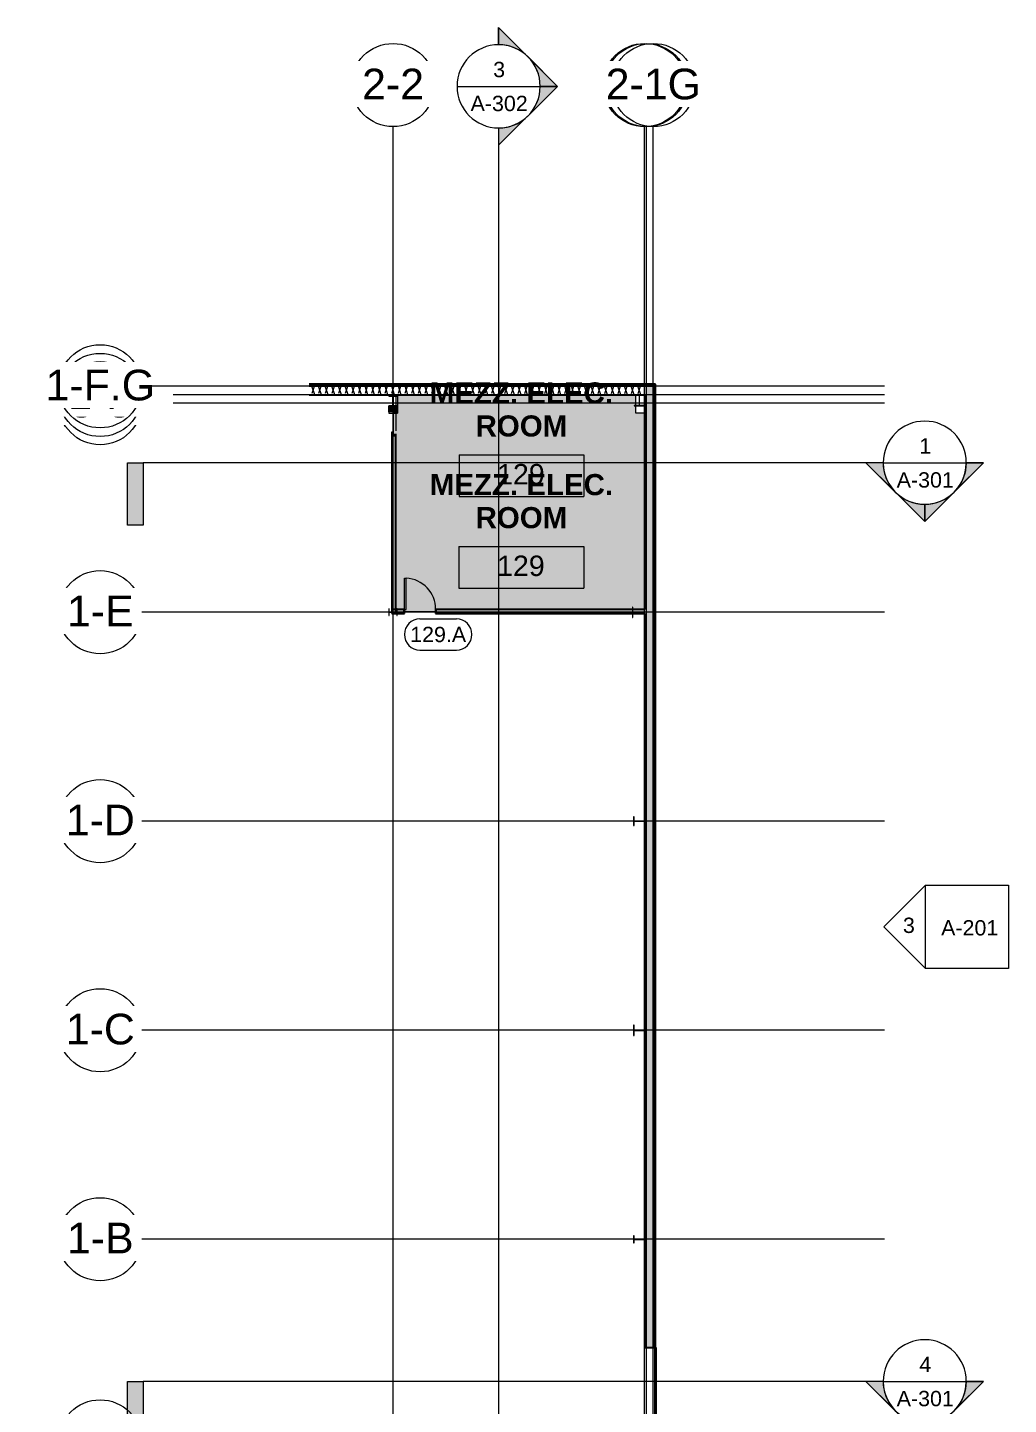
# Model space of a CAD drawing. Header units: inches. Extents: x 25557 to 33164, y -23509 to -20035.
# Drawn here: x 25559 to 26691, y -22299 to -20710 of the extents above; entities that cross this region are included whole.
import ezdxf

# ---------------------------------------------------------------- set-up
doc = ezdxf.new("R2010")
doc.units = ezdxf.units.IN
doc.header["$MEASUREMENT"] = 0
doc.linetypes.add('Grid Line 1_2_', pattern=[0.875, 0.5, -0.125, 0.125, -0.125])
for name, color, linetype, lineweight in [('A-AREA', 32, 'Continuous', 9), ('A-AREA-IDEN', 2, 'Continuous', 9), ('A-DOOR', 31, 'Continuous', 9), ('A-DOOR-IDEN', 31, 'Continuous', 9), ('A-FLOR', 192, 'Continuous', 9), ('A-WALL', 113, 'Continuous', 25), ('A-WALL-PATT', 111, 'Continuous', 25), ('G-ANNO-SYMB', 111, 'Continuous', 9), ('I-WALL', 2, 'Continuous', 9), ('L-SITE-WALL', 31, 'Continuous', 9), ('M-AREA-IDEN', 171, 'Continuous', 9), ('S-BEAM', 12, 'Continuous', 9), ('S-COLS', 52, 'Continuous', 9), ('S-GRID', 1, 'Continuous', 9), ('S-GRID-IDEN', 1, 'Continuous', 9)]:
    doc.layers.add(name, color=color, linetype=linetype, lineweight=lineweight)
doc.styles.add('Arial', font='arial.ttf', dxfattribs={"height": 35.407186})
doc.styles.add('Arial_1', font='arial.ttf', dxfattribs={"height": 17.703593})
doc.styles.add('Arial_2', font='arial.ttf', dxfattribs={"height": 23.60479})
doc.styles.add('Arial_B', font='arialbd.ttf', dxfattribs={"height": 24.354149})
pattern_1 = [(45, (0, 0), (-19.00703, 19.00703), []), (45, (0, 28.8), (-19.00703, 19.00703), [])]
pattern_2 = [(0, (0, 0), (61.44, 15.36), [2.534, -43.546, 2.534, -43.546, -245.76]), (0, (0, 0), (61.44, 15.36), [-92.16, 2.534, -89.626, 2.534, -43.546, -107.52]), (0, (0, 0), (61.44, 15.36), [-230.4, 2.534, -28.186, 2.534, -74.266]), (120, (23.04, 7.68), (-44.02215, 45.528601), [2.534, -43.546, 2.534, -43.546, -245.76]), (120, (23.04, 7.68), (-44.02215, 45.528601), [-92.16, 2.534, -89.626, 2.534, -43.546, -107.52]), (120, (23.04, 7.68), (-44.02215, 45.528601), [-230.4, 2.534, -28.186, 2.534, -74.266]), (240, (30.72, 38.4), (-17.41785, -60.888601), [2.534, -43.546, 2.534, -43.546, -245.76]), (240, (30.72, 38.4), (-17.41785, -60.888601), [-92.16, 2.534, -89.626, 2.534, -43.546, -107.52]), (240, (30.72, 38.4), (-17.41785, -60.888601), [-230.4, 2.534, -28.186, 2.534, -74.266])]
pattern_3 = [(161.57, (0.96, 0.96), (-7.6802237, -0.0009796), [0, -54.643, 6.067, 0]), (18.43, (-0.96, 0.96), (-7.6802237, 0.0009796), [0, -54.643, 6.067, 0]), (108.43, (0.96, 0.96), (3.8382953, -19.20136532), [18.211, -42.499]), (71.57, (-0.96, 0.96), (3.8382953, 19.20136532), [18.211, -42.499])]
pattern_4 = [(0, (0, 0), (0, 24), []), (90, (0, 0), (-24, 1e-15), [])]
pattern_5 = [(225, (25980.89, -22360.053), (19.00703, -19.00703), []), (225, (25980.89, -22388.853), (19.00703, -19.00703), [])]

# ---------------------------------------------------------------- blocks, each defined once
blk = doc.blocks.new('Single-Flush - 36_ x 84_-1318930-Mezzanine Floor Plan')
at = {"layer": 'A-DOOR', "lineweight": 13}
for p, q in [((16, -2.4), (16, -38.4)), ((18, -2.4), (16, -2.4)), ((18, -2.4), (18, -38.4)), ((18, -38.4), (16, -38.4))]:
    blk.add_line(p, q, dxfattribs=at)
at = {"layer": 'A-DOOR'}
blk.add_arc((18, -2.4), 36.1, 180, 266.8211, dxfattribs=at)
blk = doc.blocks.new('columns and girder2 - one-1334686-Mezzanine Floor Plan')
at = {"layer": 'S-BEAM'}
h = blk.add_hatch(dxfattribs=at)
h.set_pattern_fill('FP_5', color=256, style=0, pattern_type=2)
h.set_pattern_definition(pattern_5)
h.paths.add_polyline_path([(5, -0.5), (-5, -0.5), (-5, -2), (5, -2)], flags=0)
h.paths.add_polyline_path([(-5, -17), (-5, -18.5), (5, -18.5), (5, -17)], flags=0)
h.paths.add_polyline_path([(5, -1204.9), (-5, -1204.9), (-5, -1206.4), (5, -1206.4)], flags=0)
h.paths.add_polyline_path([(-5, -1224.3), (-5, -1225.8), (5, -1225.8), (5, -1224.3)], flags=0)
h = blk.add_hatch(color=256, dxfattribs=at)
h.paths.add_polyline_path([(5, -9.2), (0.6, -9.2), (0.6, -17), (5, -17)], flags=0)
h.paths.add_polyline_path([(-5, -9.2), (-5, -17), (-0.6, -17), (-0.6, -9.2)], flags=0)
h = blk.add_hatch(dxfattribs=at)
h.set_pattern_fill('FP_5', color=256, style=0, pattern_type=2)
h.set_pattern_definition(pattern_5)
h.paths.add_polyline_path([(-0.6, -2), (-0.6, -17), (0.6, -17), (0.6, -2)], flags=0)
h.paths.add_polyline_path([(0.6, -1206.4), (-0.6, -1206.4), (-0.6, -1224.3), (0.6, -1224.3)], flags=0)
h = blk.add_hatch(color=256, dxfattribs=at)
h.paths.add_polyline_path([(0.6, -1206.4), (0.6, -1213.3), (5, -1213.3), (5, -1206.4)], flags=0)
h.paths.add_polyline_path([(-5, -1206.4), (-5, -1213.3), (-0.6, -1213.3), (-0.6, -1206.4)], flags=0)
at = {"layer": 'S-BEAM', "lineweight": 15}
for p, q in [((5, -0.5), (-5, -0.5)), ((-5, -0.5), (-5, -2)), ((-5, -2), (5, -2)), ((0.6, -2), (-0.6, -2)), ((-0.6, -2), (-0.6, -17)), ((0.6, -17), (0.6, -2)), ((5, -2), (5, -0.5)), ((5, -17), (-5, -17)), ((-5, -17), (-5, -18.5)), ((-5, -18.5), (5, -18.5)), ((-0.6, -17), (0.6, -17)), ((5, -18.5), (5, -17)), ((5, -1204.9), (-5, -1204.9)), ((-5, -1206.4), (5, -1206.4)), ((0.6, -1206.4), (-0.6, -1206.4)), ((-0.6, -1206.4), (-0.6, -1224.3)), ((0.6, -1224.3), (0.6, -1206.4)), ((5, -1206.4), (5, -1204.9)), ((5, -1224.3), (-5, -1224.3)), ((-0.6, -1224.3), (0.6, -1224.3)), ((5, -1225.8), (5, -1224.3))]:
    blk.add_line(p, q, dxfattribs=at)
at = {"layer": 'S-BEAM'}
for p, q in [((-5, -17), (-5, -9.2)), ((-0.6, -9.2), (-5, -9.2)), ((5, -9.2), (0.6, -9.2)), ((5, -9.2), (5, -17)), ((5, -1206.4), (5, -1213.3)), ((-5, -1213.3), (-0.6, -1213.3)), ((0.6, -1213.3), (5, -1213.3))]:
    blk.add_line(p, q, dxfattribs=at)
blk = doc.blocks.new('Grid - Grid Head - Circle-14747-Mezzanine Floor Plan')
at = {"layer": 'S-GRID-IDEN'}
blk.add_circle((0, 0), 0.25, dxfattribs=at)
blk = doc.blocks.new('Section - Section Head - Filled-1526-Mezzanine Floor Plan')
at = {"layer": 'G-ANNO-SYMB'}
h = blk.add_hatch(color=256, dxfattribs=at)
edge = h.paths.add_edge_path(flags=0)
edge.add_line((-0.4268, 0.1768), (-0.25, 0.3536))
edge.add_line((-0.25, 0.3536), (-0.25, 0.25))
edge.add_arc((-0.25, 0), 0.25, 90, 135)
h = blk.add_hatch(color=256, dxfattribs=at)
edge = h.paths.add_edge_path(flags=0)
edge.add_arc((-0.25, 0), 0.25, 45, 90)
edge.add_line((-0.25, 0.25), (-0.25, 0.3536))
edge.add_line((-0.25, 0.3536), (-0.0732, 0.1768))
h = blk.add_hatch(color=256, dxfattribs=at)
edge = h.paths.add_edge_path(flags=0)
edge.add_arc((-0.25, 0), 0.2503, 137.9216, 180)
edge.add_line((-0.5003, 0), (-0.6036, 0))
edge.add_line((-0.6036, 0), (-0.4358, 0.1678))
h = blk.add_hatch(color=256, dxfattribs=at)
edge = h.paths.add_edge_path(flags=0)
edge.add_line((-0.0642, 0.1678), (0.1036, 0))
edge.add_line((0.1036, 0), (0.0003, 0))
edge.add_arc((-0.25, 0), 0.2503, 0, 42.0784)
for p, q in [((-0.25, 0.3536), (-0.6036, 0)), ((-0.25, 0.3536), (-0.4268, 0.1768)), ((-0.25, 0.3536), (0.1036, 0)), ((-0.25, 0.25), (-0.25, 0.3536)), ((-0.0732, 0.1768), (-0.25, 0.3536)), ((-0.25, 0.3536), (-0.25, 0.25)), ((-0.4358, 0.1678), (-0.6036, 0)), ((0.1036, 0), (-0.0642, 0.1678)), ((-0.6036, 0), (-0.5003, 0)), ((0.0003, 0), (0.1036, 0)), ((-0.5, 0), (-0.6036, 0)), ((0, 0), (0.1036, 0))]:
    blk.add_line(p, q, dxfattribs=at)
for radius, start, end in [(0.25, 360, 180), (0.25, 90, 135), (0.25, 45, 90), (0.2503, 137.9216, 180), (0.2503, 0, 42.0784), (0.25, 180, 360)]:
    blk.add_arc((-0.25, 0), radius, start, end, dxfattribs=at)
blk = doc.blocks.new('Section - 3_32_ x 3_8_-18514-Mezzanine Floor Plan')
at = {"layer": 'G-ANNO-SYMB'}
blk.add_hatch(color=256, dxfattribs=at).paths.add_polyline_path([(0, 0.375), (0, 0), (-0.09375, 0), (-0.09375, 0.375)], flags=0)
for p, q in [((0, 0.375), (-0.09375, 0.375)), ((-0.09375, 0.375), (-0.09375, 0)), ((0, 0), (0, 0.375)), ((-0.09375, 0), (0, 0))]:
    blk.add_line(p, q, dxfattribs=at)
blk = doc.blocks.new('Elevation - Detail Number-93309-Mezzanine Floor Plan')
at = {"layer": 'G-ANNO-SYMB'}
for p, q in [((-0.25, -0.25), (-0.25, 0.25)), ((-0.25, 0.25), (0.25, 0.25)), ((0.25, 0.25), (0.25, -0.25)), ((0.25, -0.25), (-0.25, -0.25))]:
    blk.add_line(p, q, dxfattribs=at)
blk = doc.blocks.new('Elevation - Detail Number-93036-Mezzanine Floor Plan')
at = {"layer": 'G-ANNO-SYMB'}
for p, q in [((0, 0.25), (-0.25, 0)), ((0.25, 0), (0, 0.25)), ((-0.25, 0), (0.25, 0))]:
    blk.add_line(p, q, dxfattribs=at)
blk = doc.blocks.new('Space Tag - Space Tag-515361-Mezzanine Floor Plan')
at = {"layer": 'M-AREA-IDEN'}
for p, q in [((-0.375, -0.0625), (-0.375, -0.3125)), ((-0.375, -0.0625), (0.375, -0.0625)), ((0.375, -0.0625), (0.375, -0.3125)), ((-0.375, -0.3125), (0.375, -0.3125))]:
    blk.add_line(p, q, dxfattribs=at)
blk = doc.blocks.new('Room Tag - Room Tag-1304355-Mezzanine Floor Plan')
at = {"layer": 'A-AREA-IDEN'}
for p, q in [((-0.375, -0.0625), (-0.375, -0.3125)), ((-0.375, -0.0625), (0.375, -0.0625)), ((0.375, -0.0625), (0.375, -0.3125)), ((-0.375, -0.3125), (0.375, -0.3125))]:
    blk.add_line(p, q, dxfattribs=at)
blk = doc.blocks.new('Door Tag - Door Tag-4658-Mezzanine Floor Plan')
at = {"layer": 'A-DOOR-IDEN'}
for p, q in [((-0.109375, 0.09375), (0.109375, 0.09375)), ((-0.109375, -0.09375), (0.109375, -0.09375))]:
    blk.add_line(p, q, dxfattribs=at)
for centre, start, end in [((-0.109375, 0), 90, 270), ((0.109375, 0), 270, 90)]:
    blk.add_arc(centre, 0.09375, start, end, dxfattribs=at)

msp = doc.modelspace()

# ---------------------------------------------------------------- hatches: boundary and pattern name
at = {"layer": 'A-FLOR', "lineweight": 5}
msp.add_hatch(color=256, dxfattribs=at).paths.add_polyline_path([(25994, -21384.2), (26030, -21384.2), (26030, -21381.8), (26257.4, -21381.8), (26257.4, -21379.1), (26257.8, -21379.1), (26257.8, -21381.8), (26271, -21381.8), (26271, -21379.1), (26271.4, -21379.1), (26271.4, -21155.3), (26261.4, -21155.3), (26261.4, -21146.8), (26259.4, -21146.8), (26259.4, -21146.4), (26261.4, -21146.4), (26261.4, -21134.7), (26259.4, -21134.7), (26259.4, -21134.3), (25985.9, -21134.3), (25985.9, -21155.3), (25980.9, -21155.3), (25980.9, -21179.1), (25984.1, -21179.1), (25984.1, -21381.8), (25985.3, -21381.8), (25985.3, -21381.1), (25985.8, -21381.1), (25985.8, -21381.8), (25994, -21381.8), (25994, -21382.4)], flags=0)
at = {"layer": 'A-WALL-PATT', "lineweight": 9}
h = msp.add_hatch(dxfattribs=at)
h.set_pattern_fill('FP_4', color=256, style=0, pattern_type=2)
h.set_pattern_definition(pattern_4)
h.paths.add_polyline_path([(26281.4, -21124.3), (26281.4, -21123.3), (25884.1, -21123.3), (25884.1, -21124.3), (26271.4, -21124.3)], flags=0)
h = msp.add_hatch(dxfattribs=at)
h.set_pattern_fill('FP_3', color=256, style=0, pattern_type=2)
h.set_pattern_definition(pattern_3)
h.paths.add_polyline_path([(26271.4, -21134.3), (26271.4, -21124.3), (25884.1, -21124.3), (25884.1, -21134.3), (26119.5, -21134.3)], flags=0)
h = msp.add_hatch(dxfattribs=at)
h.set_pattern_fill('FP_3', color=256, style=0, pattern_type=2)
h.set_pattern_definition(pattern_3)
h.paths.add_polyline_path([(26271.4, -22233.7), (26281.4, -22233.7), (26281.4, -21124.3), (26271.4, -21124.3), (26271.4, -22107.7)], flags=0)
h = msp.add_hatch(dxfattribs=at)
h.set_pattern_fill('FP_4', color=256, style=0, pattern_type=2)
h.set_pattern_definition(pattern_4)
h.paths.add_polyline_path([(26282.4, -22233.7), (26282.4, -21123.3), (26281.4, -21123.3), (26281.4, -22233.7)], flags=0)
h = msp.add_hatch(dxfattribs=at)
h.set_pattern_fill('FP_2', color=256, style=0, pattern_type=2)
h.set_pattern_definition(pattern_2)
h.paths.add_polyline_path([(25979.4, -21386.6), (25980, -21386.6), (25980, -21181.3), (25979.4, -21181.3), (25979.4, -21381.2)], flags=0)
h = msp.add_hatch(dxfattribs=at)
h.set_pattern_fill('FP_2', color=256, style=0, pattern_type=2)
h.set_pattern_definition(pattern_2)
h.paths.add_polyline_path([(25983.5, -21386.6), (25984.1, -21386.6), (25984.1, -21181.3), (25983.5, -21181.3), (25983.5, -21381.2)], flags=0)
h = msp.add_hatch(dxfattribs=at)
h.set_pattern_fill('FP_2', color=256, style=0, pattern_type=2)
h.set_pattern_definition(pattern_2)
h.paths.add_polyline_path([(25979.4, -21386.6), (25994, -21386.6), (25994, -21384.2), (25993.4, -21384.2), (25993.4, -21385.9), (25979.4, -21385.9)], flags=0)
h.paths.add_polyline_path([(26271.4, -21386.6), (26271.4, -21385.9), (26030.6, -21385.9), (26030.6, -21384.2), (26030, -21384.2), (26030, -21386.6), (26119.5, -21386.6)], flags=0)
at = {"layer": 'A-WALL-PATT', "lineweight": 9, "transparency": 33554649}
msp.add_hatch(color=256, dxfattribs=at).paths.add_polyline_path([(26284.7, -22372.6), (26284.7, -22233.7), (26283.1, -22233.7), (26283.1, -22372.6)], flags=0)
at = {"layer": 'I-WALL', "lineweight": 5}
for points in [[(25984.1, -21181.3), (25984.1, -21179.1), (25980.9, -21179.1), (25980.9, -21176.9), (25979.4, -21176.9), (25979.4, -21181.3)], [(25983.5, -21386.6), (25983.5, -21181.3), (25980, -21181.3), (25980, -21386.6)]]:
    msp.add_hatch(color=256, dxfattribs=at).paths.add_polyline_path(points, flags=0)
h = msp.add_hatch(color=256, dxfattribs=at)
h.paths.add_polyline_path([(26271.4, -21385.9), (26271.4, -21382.4), (26030.6, -21382.4), (26030.6, -21385.9), (26119.5, -21385.9)], flags=0)
h.paths.add_polyline_path([(25979.4, -21385.9), (25993.4, -21385.9), (25993.4, -21382.4), (25979.4, -21382.4), (25979.4, -21384.2)], flags=0)
at = {"layer": 'L-SITE-WALL'}
msp.add_hatch(color=256, dxfattribs=at).paths.add_polyline_path([(26119.5, -21123.3), (26282.4, -21123.3), (26282.4, -21121.8), (25884.1, -21121.8), (25884.1, -21123.3)], flags=0)
at = {"layer": 'L-SITE-WALL', "lineweight": 5}
msp.add_hatch(color=256, dxfattribs=at).paths.add_polyline_path([(26283.9, -22233.7), (26283.9, -21121.8), (26282.4, -21121.8), (26282.4, -22233.7)], flags=0)
at = {"layer": 'S-COLS'}
h = msp.add_hatch(dxfattribs=at)
h.set_pattern_fill('FP_1', color=256, style=0, pattern_type=2)
h.set_pattern_definition(pattern_1)
h.paths.add_polyline_path([(26271.4, -21146.8), (26271.4, -21146.4), (26266.2, -21146.4), (26265.7, -21146.2), (26265.5, -21145.7), (26265.5, -21135.4), (26265.7, -21134.9), (26266.2, -21134.7), (26271.4, -21134.7), (26271.4, -21134.3), (26259.4, -21134.3), (26259.4, -21134.7), (26264.6, -21134.7), (26265, -21134.9), (26265.2, -21135.4), (26265.2, -21145.7), (26265, -21146.2), (26264.6, -21146.4), (26259.4, -21146.4), (26259.4, -21146.8)], flags=0)
h = msp.add_hatch(dxfattribs=at)
h.set_pattern_fill('FP_1', color=256, style=0, pattern_type=2)
h.set_pattern_definition(pattern_1)
h.paths.add_polyline_path([(25976.5, -21389), (25976.5, -21385.9), (25976.7, -21385.4), (25977.1, -21385.2), (25984.6, -21385.2), (25985.1, -21385.4), (25985.3, -21385.9), (25985.3, -21389), (25985.8, -21389), (25985.8, -21381.1), (25985.3, -21381.1), (25985.3, -21384.2), (25985.1, -21384.7), (25984.6, -21384.9), (25977.1, -21384.9), (25976.7, -21384.7), (25976.5, -21384.2), (25976.5, -21381.1), (25976, -21381.1), (25976, -21389)], flags=0)
h = msp.add_hatch(dxfattribs=at)
h.set_pattern_fill('FP_1', color=256, style=0, pattern_type=2)
h.set_pattern_definition(pattern_1)
h.paths.add_polyline_path([(26271, -21391.1), (26271.4, -21391.1), (26271.4, -21379.1), (26271, -21379.1), (26271, -21384.2), (26270.8, -21384.7), (26270.3, -21384.9), (26258.5, -21384.9), (26258, -21384.7), (26257.8, -21384.2), (26257.8, -21379.1), (26257.4, -21379.1), (26257.4, -21391.1), (26257.8, -21391.1), (26257.8, -21385.9), (26258, -21385.4), (26258.5, -21385.2), (26270.3, -21385.2), (26270.8, -21385.4), (26271, -21385.9)], flags=0)
h = msp.add_hatch(dxfattribs=at)
h.set_pattern_fill('FP_1', color=256, style=0, pattern_type=2)
h.set_pattern_definition(pattern_1)
h.paths.add_polyline_path([(26271.4, -21631.3), (26271.4, -21621.3), (26271, -21621.3), (26271, -21625.5), (26270.8, -21626), (26270.3, -21626.2), (26259.8, -21626.2), (26259.3, -21626), (26259.1, -21625.5), (26259.1, -21621.3), (26258.6, -21621.3), (26258.6, -21631.3), (26259.1, -21631.3), (26259.1, -21627.1), (26259.3, -21626.6), (26259.8, -21626.4), (26270.3, -21626.4), (26270.8, -21626.6), (26271, -21627.1), (26271, -21631.3)], flags=0)
h = msp.add_hatch(dxfattribs=at)
h.set_pattern_fill('FP_1', color=256, style=0, pattern_type=2)
h.set_pattern_definition(pattern_1)
h.paths.add_polyline_path([(26271, -21873.6), (26271.4, -21873.6), (26271.4, -21861.6), (26271, -21861.6), (26271, -21866.7), (26270.8, -21867.2), (26270.3, -21867.4), (26259.8, -21867.4), (26259.3, -21867.2), (26259.1, -21866.7), (26259.1, -21861.6), (26258.6, -21861.6), (26258.6, -21873.6), (26259.1, -21873.6), (26259.1, -21868.4), (26259.3, -21867.9), (26259.8, -21867.7), (26270.3, -21867.7), (26270.8, -21867.9), (26271, -21868.4)], flags=0)

# ---------------------------------------------------------------- linework, layer by layer
at = {"layer": 'A-AREA'}
msp.add_line((25984.5, -21175.9), (25984.5, -21134.3), dxfattribs=at)
at = {"layer": 'A-FLOR'}
for p, q in [((25985.9, -21134.3), (25985.9, -21155.3)), ((26261.4, -21146.4), (26261.4, -21134.7)), ((26261.4, -21155.3), (26261.4, -21146.8)), ((25985.9, -21155.3), (25980.9, -21155.3)), ((25980.9, -21155.3), (25980.9, -21179.1)), ((26271.4, -21155.3), (26261.4, -21155.3)), ((25994, -21384.2), (26030, -21384.2))]:
    msp.add_line(p, q, dxfattribs=at)
at = {"layer": 'A-WALL', "lineweight": 9}
for p, q in [((25884.1, -21123.3), (26282.4, -21123.3)), ((25884.1, -21124.3), (26281.4, -21124.3)), ((26281.4, -22233.7), (26281.4, -21124.3)), ((26282.4, -22233.7), (26282.4, -21123.3)), ((25980, -21181.3), (25980, -21386.6)), ((25983.5, -21181.3), (25983.5, -21386.6)), ((25993.4, -21382.4), (25979.4, -21382.4)), ((25979.4, -21385.9), (25993.4, -21385.9)), ((25993.4, -21385.9), (25993.4, -21382.4)), ((26030.6, -21382.4), (26030.6, -21385.9)), ((26271.4, -21382.4), (26030.6, -21382.4)), ((26030.6, -21385.9), (26271.4, -21385.9)), ((26271.4, -21386.6), (26271.4, -21381.8))]:
    msp.add_line(p, q, dxfattribs=at)
at = {"layer": 'A-WALL'}
for p, q in [((26283.1, -22233.7), (26283.1, -22372.6)), ((26284.7, -22233.7), (26283.1, -22233.7)), ((26284.7, -22372.6), (26284.7, -22233.7))]:
    msp.add_line(p, q, dxfattribs=at)
at = {"layer": 'G-ANNO-SYMB'}
for p, q in [((26054.8, -20778.1), (26150.8, -20778.1)), ((26102.8, -20826.1), (26102.8, -22662.9)), ((26546.8, -21212.5), (25692.2, -21212.5)), ((26546.8, -21212.5), (26642.8, -21212.5)), ((26546.8, -22272.8), (25692.2, -22272.8)), ((26546.8, -22272.8), (26642.8, -22272.8))]:
    msp.add_line(p, q, dxfattribs=at)
at = {"layer": 'I-WALL'}
for p, q in [((25979.4, -21176.9), (25980.9, -21176.9)), ((25979.4, -21181.3), (25979.4, -21176.9)), ((25984.1, -21179.1), (25984.1, -21181.3))]:
    msp.add_line(p, q, dxfattribs=at)
at = {"layer": 'I-WALL', "lineweight": 25}
for p, q in [((25984.1, -21181.3), (25979.4, -21181.3)), ((25979.4, -21181.3), (25979.4, -21386.6)), ((25984.1, -21386.6), (25984.1, -21181.3)), ((25994, -21381.8), (25979.4, -21381.8)), ((25979.4, -21386.6), (25994, -21386.6)), ((25994, -21386.6), (25994, -21381.8)), ((26271.4, -21381.8), (26030, -21381.8)), ((26030, -21381.8), (26030, -21386.6)), ((26030, -21386.6), (26271.4, -21386.6))]:
    msp.add_line(p, q, dxfattribs=at)
at = {"layer": 'L-SITE-WALL', "lineweight": 25}
for p, q in [((26283.9, -21121.8), (25884.1, -21121.8)), ((25884.1, -21134.3), (26271.4, -21134.3)), ((26271.4, -21134.3), (26271.4, -21381.8)), ((26283.9, -22233.7), (26283.9, -21121.8)), ((26271.4, -21386.6), (26271.4, -22233.7)), ((26271.4, -22233.7), (26283.9, -22233.7))]:
    msp.add_line(p, q, dxfattribs=at)
at = {"layer": 'S-COLS', "lineweight": 15}
for p, q in [((26271.4, -21134.3), (26259.4, -21134.3)), ((26259.4, -21134.3), (26259.4, -21134.7)), ((26259.4, -21134.7), (26264.6, -21134.7)), ((26265.2, -21135.4), (26265.2, -21145.7)), ((26265.5, -21145.7), (26265.5, -21135.4)), ((26266.2, -21134.7), (26271.4, -21134.7)), ((26271.4, -21134.7), (26271.4, -21134.3)), ((26264.6, -21146.4), (26259.4, -21146.4)), ((26259.4, -21146.4), (26259.4, -21146.8)), ((26259.4, -21146.8), (26271.4, -21146.8)), ((26271.4, -21146.4), (26266.2, -21146.4)), ((26271.4, -21146.8), (26271.4, -21146.4)), ((25976.5, -21381.1), (25976, -21381.1)), ((25976, -21381.1), (25976, -21389)), ((25976, -21389), (25976.5, -21389)), ((25976.5, -21384.2), (25976.5, -21381.1)), ((25976.5, -21389), (25976.5, -21385.9)), ((25984.6, -21384.9), (25977.1, -21384.9)), ((25977.1, -21385.2), (25984.6, -21385.2)), ((25985.8, -21381.1), (25985.3, -21381.1)), ((25985.3, -21381.1), (25985.3, -21384.2)), ((25985.3, -21385.9), (25985.3, -21389)), ((25985.3, -21389), (25985.8, -21389)), ((25985.8, -21389), (25985.8, -21381.1)), ((26257.8, -21379.1), (26257.4, -21379.1)), ((26257.4, -21379.1), (26257.4, -21391.1)), ((26257.4, -21391.1), (26257.8, -21391.1)), ((26257.8, -21384.2), (26257.8, -21379.1)), ((26257.8, -21391.1), (26257.8, -21385.9)), ((26270.3, -21384.9), (26258.5, -21384.9)), ((26258.5, -21385.2), (26270.3, -21385.2)), ((26271.4, -21379.1), (26271, -21379.1)), ((26271, -21379.1), (26271, -21384.2)), ((26271, -21385.9), (26271, -21391.1)), ((26271, -21391.1), (26271.4, -21391.1)), ((26271.4, -21391.1), (26271.4, -21379.1)), ((26259.1, -21621.3), (26258.6, -21621.3)), ((26258.6, -21621.3), (26258.6, -21631.3)), ((26259.1, -21625.5), (26259.1, -21621.3)), ((26259.1, -21631.3), (26259.1, -21627.1)), ((26270.3, -21626.2), (26259.8, -21626.2)), ((26259.8, -21626.4), (26270.3, -21626.4)), ((26271.4, -21621.3), (26271, -21621.3)), ((26271, -21621.3), (26271, -21625.5)), ((26271, -21627.1), (26271, -21631.3)), ((26271.4, -21631.3), (26271.4, -21621.3)), ((26258.6, -21631.3), (26259.1, -21631.3)), ((26271, -21631.3), (26271.4, -21631.3)), ((26259.1, -21861.6), (26258.6, -21861.6)), ((26258.6, -21861.6), (26258.6, -21873.6)), ((26259.1, -21866.7), (26259.1, -21861.6)), ((26270.3, -21867.4), (26259.8, -21867.4)), ((26259.8, -21867.7), (26270.3, -21867.7)), ((26271.4, -21861.6), (26271, -21861.6)), ((26271, -21861.6), (26271, -21866.7)), ((26271.4, -21873.6), (26271.4, -21861.6)), ((26258.6, -21873.6), (26259.1, -21873.6)), ((26259.1, -21873.6), (26259.1, -21868.4)), ((26271, -21868.4), (26271, -21873.6)), ((26271, -21873.6), (26271.4, -21873.6)), ((26259.1, -22104.8), (26258.6, -22104.8)), ((26258.6, -22104.8), (26258.6, -22112.8)), ((26259.1, -22108), (26259.1, -22104.8)), ((26271.4, -22104.8), (26271, -22104.8)), ((26271, -22104.8), (26271, -22108)), ((26271.4, -22112.8), (26271.4, -22104.8)), ((26258.6, -22112.8), (26259.1, -22112.8)), ((26259.1, -22112.8), (26259.1, -22109.6)), ((26270.3, -22108.7), (26259.8, -22108.7)), ((26259.8, -22108.9), (26270.3, -22108.9)), ((26271, -22109.6), (26271, -22112.8)), ((26271, -22112.8), (26271.4, -22112.8))]:
    msp.add_line(p, q, dxfattribs=at)
for centre, start, end in [((26264.6, -21135.4), 0, 90), ((26266.2, -21135.4), 90, 180), ((26264.6, -21145.7), 270, 0), ((26266.2, -21145.7), 180, 270), ((25977.1, -21384.2), 180, 270), ((25977.1, -21385.9), 90, 180), ((25984.6, -21384.2), 270, 0), ((25984.6, -21385.9), 0, 90), ((26258.5, -21384.2), 180, 270), ((26258.5, -21385.9), 90, 180), ((26270.3, -21384.2), 270, 0), ((26270.3, -21385.9), 0, 90), ((26259.8, -21625.5), 180, 270), ((26259.8, -21627.1), 90, 180), ((26270.3, -21625.5), 270, 0), ((26270.3, -21627.1), 0, 90), ((26259.8, -21866.7), 180, 270), ((26259.8, -21868.4), 90, 180), ((26270.3, -21866.7), 270, 0), ((26270.3, -21868.4), 0, 90), ((26259.8, -22108), 180, 270), ((26259.8, -22109.6), 90, 180), ((26270.3, -22108), 270, 0), ((26270.3, -22109.6), 0, 90)]:
    msp.add_arc(centre, 0.691, start, end, dxfattribs=at)
at = {"layer": 'S-GRID', "linetype": 'Grid Line 1_2_'}
for p, q in [((25980.9, -22664.4), (25980.9, -20824.6)), ((25980.9, -22664.4), (25980.9, -20824.6)), ((26271.4, -22664.4), (26271.4, -20824.6)), ((26273.4, -22664.4), (26273.4, -20824.6)), ((26281.4, -22664.4), (26281.4, -20824.6)), ((26281.4, -22664.4), (26281.4, -20824.6))]:
    msp.add_line(p, q, dxfattribs=at)

# ---------------------------------------------------------------- block references
at = {"layer": 'A-AREA-IDEN', "xscale": 191.9999999999999, "yscale": 191.9999999999999, "zscale": 191.9999999999999}
msp.add_blockref('Room Tag - Room Tag-1304355-Mezzanine Floor Plan', (26129.1, -21191.6), dxfattribs=at)
at = {"layer": 'A-DOOR', "rotation": 180}
msp.add_blockref('Single-Flush - 36_ x 84_-1318930-Mezzanine Floor Plan', (26012, -21384.2), dxfattribs=at)
at = {"layer": 'A-DOOR-IDEN', "xscale": 191.9999999999999, "yscale": 191.9999999999999, "zscale": 191.9999999999999}
msp.add_blockref('Door Tag - Door Tag-4658-Mezzanine Floor Plan', (26033, -21410.7), dxfattribs=at)
at = {"layer": 'G-ANNO-SYMB', "xscale": 191.9999999999999, "yscale": 191.9999999999999, "zscale": 191.9999999999999}
for p, rotation in [((26102.8, -20826.1), 269.9999999999996), ((26546.8, -21212.5), 180), ((26546.8, -22272.8), 180)]:
    msp.add_blockref('Section - Section Head - Filled-1526-Mezzanine Floor Plan', p, dxfattribs=dict(at, rotation=rotation))
at = {"layer": 'G-ANNO-SYMB', "extrusion": (0, 0, -1), "xscale": 191.9999999999999, "yscale": 191.9999999999999, "zscale": 191.9999999999999, "rotation": 180}
for p in [(-25692.2, -21212.5), (-25692.2, -22272.8)]:
    msp.add_blockref('Section - 3_32_ x 3_8_-18514-Mezzanine Floor Plan', p, dxfattribs=at)
at = {"layer": 'G-ANNO-SYMB', "xscale": 191.9999999999999, "yscale": 191.9999999999999, "zscale": 191.9999999999999}
msp.add_blockref('Elevation - Detail Number-93309-Mezzanine Floor Plan', (26643.5, -21748.2), dxfattribs=at)
at = {"layer": 'M-AREA-IDEN', "xscale": 191.9999999999999, "yscale": 191.9999999999999, "zscale": 191.9999999999999}
msp.add_blockref('Space Tag - Space Tag-515361-Mezzanine Floor Plan', (26129, -21297.3), dxfattribs=at)
at = {"layer": 'S-BEAM', "rotation": 180}
msp.add_blockref('columns and girder2 - one-1334686-Mezzanine Floor Plan', (25980.9, -22360.1), dxfattribs=at)
at = {"layer": 'S-GRID-IDEN', "xscale": 191.9999999999999, "yscale": 191.9999999999999, "zscale": 191.9999999999999}
for p in [(25980.9, -20776.6), (26281.4, -20776.6)]:
    msp.add_blockref('Grid - Grid Head - Circle-14747-Mezzanine Floor Plan', p, dxfattribs=at)
at = {"layer": 'S-GRID-IDEN', "xscale": 191.9999999999999, "yscale": 191.9999999999999, "zscale": 191.9999999999999, "rotation": 89.99999999999982}
for p in [(25642.7, -21143.8), (25642.7, -21385.1), (25642.7, -21626.3), (25642.7, -21867.6), (25642.7, -22108.8), (25642.7, -22342.1)]:
    msp.add_blockref('Grid - Grid Head - Circle-14747-Mezzanine Floor Plan', p, dxfattribs=at)

# ---------------------------------------------------------------- texts
at = {"layer": 'A-AREA-IDEN', "attachment_point": 2, "line_spacing_factor": 0.938532}
for s, insert, char_height, width, style in [('MEZZ. ELEC.\\PROOM', (26129.1, -21119.8), 24.354, 245.376, 'Arial_B'), ('129', (26128.5, -21214), 23.6, 65.664, 'Arial_2')]:
    msp.add_mtext(s, dxfattribs=dict(at, insert=insert, char_height=char_height, width=width, style=style))
at = {"layer": 'A-DOOR-IDEN', "insert": (26033, -21401.9), "char_height": 17.7, "width": 77.112, "attachment_point": 2, "line_spacing_factor": 0.938532, "style": 'Arial_1'}
msp.add_mtext('129.A', dxfattribs=at)
at = {"layer": 'G-ANNO-SYMB', "char_height": 17.7, "attachment_point": 2, "line_spacing_factor": 0.938532, "style": 'Arial_1'}
for s, insert, width in [('3', (26103.4, -20749.8), 16.416), ('A-302', (26103.4, -20789), 78.624), ('1', (26595.4, -21184.2), 16.416), ('A-301', (26595.4, -21223.5), 78.624), ('4', (26595.4, -22244.5), 16.416), ('A-301', (26595.4, -22283.8), 78.624)]:
    msp.add_mtext(s, dxfattribs=dict(at, insert=insert, width=width))
at = {"layer": 'M-AREA-IDEN', "attachment_point": 2, "line_spacing_factor": 0.938532}
for s, insert, char_height, width, style in [('MEZZ. ELEC.\\PROOM', (26129.1, -21225.6), 24.354, 245.376, 'Arial_B'), ('129', (26128.5, -21319.7), 23.6, 65.664, 'Arial_2')]:
    msp.add_mtext(s, dxfattribs=dict(at, insert=insert, char_height=char_height, width=width, style=style))

# ---------------------------------------------------------------- next in the draw order: texts
at = {"layer": 'G-ANNO-SYMB', "insert": (26646.7, -21740.5), "char_height": 17.7, "width": 78.624, "attachment_point": 2, "line_spacing_factor": 0.938532, "style": 'Arial_1', "bg_fill": 3, "box_fill_scale": 1.25, "bg_fill_color": 0, "bg_fill_transparency": 0}
msp.add_mtext('A-201', dxfattribs=at)
at = {"layer": 'S-GRID-IDEN', "char_height": 35.41, "attachment_point": 2, "line_spacing_factor": 0.938532, "style": 'Arial', "bg_fill": 3, "box_fill_scale": 1.25, "bg_fill_color": 0, "bg_fill_transparency": 0}
for s, insert, width in [('1-2', (25980.9, -20757.7), 85.104), ('1-1G', (26281.4, -20757.7), 130.896), ('3-8', (25642.9, -21124.7), 85.104), ('3-7', (25642.9, -21366), 85.104), ('3-6', (25642.9, -21607.2), 85.104), ('3-5', (25642.9, -21848.5), 85.104), ('3-4', (25642.9, -22089.7), 85.104)]:
    msp.add_mtext(s, dxfattribs=dict(at, insert=insert, width=width))

# ---------------------------------------------------------------- next in the draw order: linework, layer by layer
at = {"layer": 'S-GRID', "linetype": 'Grid Line 1_2_'}
for p, q in [((26548.3, -21143.8), (25690.7, -21143.8)), ((26548.3, -21385.1), (25690.7, -21385.1)), ((26548.3, -21626.3), (25690.7, -21626.3)), ((26548.3, -21867.6), (25690.7, -21867.6)), ((26548.3, -22108.8), (25690.7, -22108.8))]:
    msp.add_line(p, q, dxfattribs=at)

# ---------------------------------------------------------------- next in the draw order: block references
at = {"layer": 'G-ANNO-SYMB', "xscale": 191.9999999999999, "yscale": 191.9999999999999, "zscale": 191.9999999999999, "rotation": 90}
msp.add_blockref('Elevation - Detail Number-93036-Mezzanine Floor Plan', (26595.5, -21748.2), dxfattribs=at)
at = {"layer": 'S-GRID-IDEN', "xscale": 191.9999999999999, "yscale": 191.9999999999999, "zscale": 191.9999999999999}
for p in [(25980.9, -20776.6), (26273.4, -20776.6)]:
    msp.add_blockref('Grid - Grid Head - Circle-14747-Mezzanine Floor Plan', p, dxfattribs=at)
at = {"layer": 'S-GRID-IDEN', "xscale": 191.9999999999999, "yscale": 191.9999999999999, "zscale": 191.9999999999999, "rotation": 89.99999999999982}
for p in [(25642.7, -21134.3), (25642.7, -21385.1), (25642.7, -21626.3), (25642.7, -21867.6), (25642.7, -22108.8)]:
    msp.add_blockref('Grid - Grid Head - Circle-14747-Mezzanine Floor Plan', p, dxfattribs=at)

# ---------------------------------------------------------------- next in the draw order: texts
at = {"layer": 'G-ANNO-SYMB', "insert": (26576.5, -21737.6), "char_height": 17.7, "width": 16.416, "attachment_point": 2, "line_spacing_factor": 0.938532, "style": 'Arial_1', "bg_fill": 3, "box_fill_scale": 1.25, "bg_fill_color": 0, "bg_fill_transparency": 0}
msp.add_mtext('3', dxfattribs=at)
at = {"layer": 'S-GRID-IDEN', "char_height": 35.41, "attachment_point": 2, "line_spacing_factor": 0.938532, "style": 'Arial', "bg_fill": 3, "box_fill_scale": 1.25, "bg_fill_color": 0, "bg_fill_transparency": 0}
for s, insert, width in [('2-2', (25980.9, -20757.7), 85.104), ('2-1', (26273.4, -20757.7), 85.104), ('1-F', (25642.9, -21115.2), 88.128), ('1-E', (25642.9, -21366), 91.584), ('1-D', (25642.9, -21607.2), 94.608), ('1-C', (25642.9, -21848.5), 94.608), ('1-B', (25642.9, -22089.7), 91.584)]:
    msp.add_mtext(s, dxfattribs=dict(at, insert=insert, width=width))

# ---------------------------------------------------------------- next in the draw order: linework, layer by layer
at = {"layer": 'S-GRID', "linetype": 'Grid Line 1_2_'}
for p, q in [((26548.3, -21134.3), (25690.7, -21134.3)), ((26548.3, -21385.1), (25690.7, -21385.1)), ((26548.3, -21626.3), (25690.7, -21626.3)), ((26548.3, -21867.6), (25690.7, -21867.6)), ((26548.3, -22108.8), (25690.7, -22108.8))]:
    msp.add_line(p, q, dxfattribs=at)

# ---------------------------------------------------------------- next in the draw order: block references
at = {"layer": 'S-GRID-IDEN', "xscale": 191.9999999999999, "yscale": 191.9999999999999, "zscale": 191.9999999999999}
msp.add_blockref('Grid - Grid Head - Circle-14747-Mezzanine Floor Plan', (26271.4, -20776.6), dxfattribs=at)
at = {"layer": 'S-GRID-IDEN', "xscale": 191.9999999999999, "yscale": 191.9999999999999, "zscale": 191.9999999999999, "rotation": 89.99999999999982}
msp.add_blockref('Grid - Grid Head - Circle-14747-Mezzanine Floor Plan', (25642.7, -21124.3), dxfattribs=at)

# ---------------------------------------------------------------- next in the draw order: texts
at = {"layer": 'S-GRID-IDEN', "char_height": 35.41, "attachment_point": 2, "line_spacing_factor": 0.938532, "style": 'Arial', "bg_fill": 3, "box_fill_scale": 1.25, "bg_fill_color": 0, "bg_fill_transparency": 0}
for s, insert, width in [('1-1.G', (26271.4, -20757.7), 147.312), ('1-F.G', (25642.9, -21105.2), 150.336)]:
    msp.add_mtext(s, dxfattribs=dict(at, insert=insert, width=width))

# ---------------------------------------------------------------- next in the draw order: linework, layer by layer
at = {"layer": 'S-GRID', "linetype": 'Grid Line 1_2_'}
msp.add_line((26548.3, -21124.3), (25690.7, -21124.3), dxfattribs=at)

# ---------------------------------------------------------------- next in the draw order: block references
at = {"layer": 'S-GRID-IDEN', "xscale": 191.9999999999999, "yscale": 191.9999999999999, "zscale": 191.9999999999999}
msp.add_blockref('Grid - Grid Head - Circle-14747-Mezzanine Floor Plan', (26281.4, -20776.6), dxfattribs=at)

# ---------------------------------------------------------------- next in the draw order: texts
at = {"layer": 'S-GRID-IDEN', "insert": (26281.4, -20757.7), "char_height": 35.41, "width": 130.896, "attachment_point": 2, "line_spacing_factor": 0.938532, "style": 'Arial', "bg_fill": 3, "box_fill_scale": 1.25, "bg_fill_color": 0, "bg_fill_transparency": 0}
msp.add_mtext('2-1G', dxfattribs=at)

doc.saveas('drawing.dxf')
